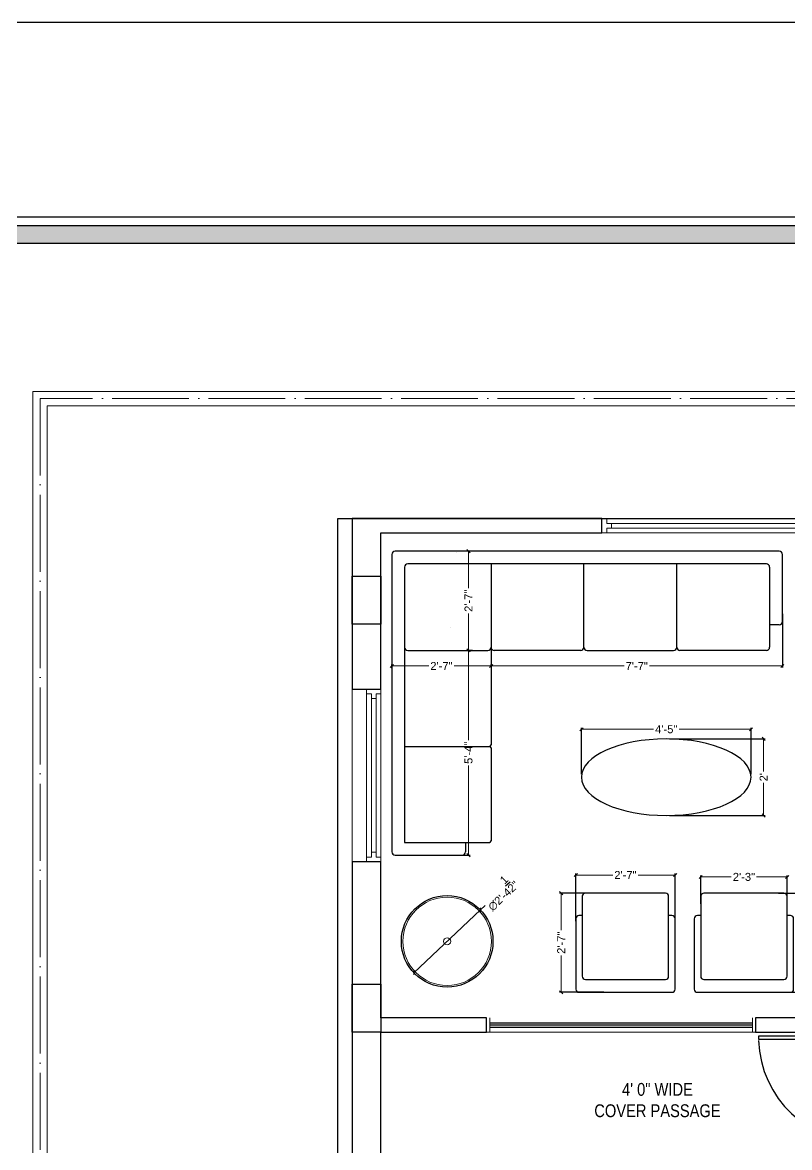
# Model space of a CAD drawing. Header units: millimetres. Extents: x 56222 to 3066687, y -650199 to -121287.
# Drawn here: x 142094.8 to 142334.4, y -176425.5 to -176074 of the extents above; entities that cross this region are included whole.
import ezdxf

# ---------------------------------------------------------------- set-up
doc = ezdxf.new("R2010")
doc.units = ezdxf.units.MM
doc.header["$MEASUREMENT"] = 0
doc.header["$PDMODE"] = 35
doc.linetypes.add('ACAD_ISO04W100', pattern=[30, 24, -3, 0, -3])
doc.layers.get('Defpoints').update_dxf_attribs({"color": 220})
doc.layers.add('AR DOOR', color=40, linetype='Continuous')
doc.layers.add('AR ELE-5', color=134, linetype='Continuous')
for name, color, linetype, lineweight in [('COLUMN', 1, 'Continuous', 30), ('dim05', 1, 'Continuous', 13), ('FIRST FLOOR ( DW_RAIL )', 7, 'Continuous', 9), ('FIRST FLOOR ( TEXT )', 7, 'Continuous', 9), ('FUR', 250, 'Continuous', 0), ('FURNITURE', 32, 'Continuous', 9), ('GROUND FLOOR', 7, 'Continuous', 9), ('NAME PLATE', 7, 'Continuous', 25), ('SECOND FLOOR', 7, 'Continuous', 9), ('SECOND FLOOR  ( PLINE )', 251, 'Continuous', 30), ('SECOND FLOOR ( DW_RAIL )', 7, 'Continuous', 9), ('wall', 7, 'Continuous', 30), ('XX~SLAB ( BEAM )~ ( DIM )', 7, 'Continuous', 9)]:
    doc.layers.add(name, color=color, linetype=linetype, lineweight=lineweight)
doc.layers.add('XX~SLAB ( PLINE )', color=251, linetype='Continuous', plot=False)
doc.styles.add('Arial', font='arial.ttf')
doc.styles.add('KATHA', font='swissc.ttf')
doc.styles.get("Standard").update_dxf_attribs({"font": 'arial.ttf', "height": 6})
doc.dimstyles.new('ISO-25', dxfattribs={"dimtxt": 2.5, "dimasz": 1, "dimexe": 0.5, "dimexo": 1, "dimtad": 0, "dimdec": 1, "dimlunit": 4, "dimtxsty": 'Standard', "dimblk": 'OBLIQUE', "dimcen": 2.5, "dimclrd": 1, "dimclre": 1, "dimclrt": 5, "dimadec": 0, "dimazin": 0, "dimtfac": 1, "dimtdec": 1, "dimtmove": 0, "dimatfit": 3, "dimfxl": 1, "dimlwd": -1, "dimarcsym": 0})

# ---------------------------------------------------------------- blocks, each defined once
blk = doc.blocks.new('LAYOUT FILE')
at = {"layer": 'NAME PLATE', "true_color": 0xd39e00}
h = blk.add_hatch(color=42, dxfattribs=at)
h.paths.add_polyline_path([(3346889.83, -513806.18), (3346889.83, -514260.7), (3347535.56, -514260.7), (3347535.56, -513806.18)])
h.paths.add_polyline_path([(3346894.36, -513810.71), (3347531.03, -513810.71), (3347531.03, -514256.17), (3346894.36, -514256.17)], flags=16)
at = {"layer": 'NAME PLATE', "color": 42, "true_color": 0xd39e00}
for points in [[(3346887.56, -513803.91), (3347537.83, -513803.91), (3347537.83, -514262.96), (3346887.56, -514262.96)], [(3346889.83, -513806.18), (3347535.56, -513806.18), (3347535.56, -514260.7), (3346889.83, -514260.7)], [(3346894.36, -513810.71), (3347531.03, -513810.71), (3347531.03, -514256.17), (3346894.36, -514256.17)]]:
    blk.add_lwpolyline(points, close=True, dxfattribs=at)
blk = doc.blocks.new('*U255')
for points in [[(0, 0), (0, 1120), (-30, 1120), (-30, 0)], [(40, 0), (0, 0), (0, -30), (-10, -30), (-10, -100), (40, -100)], [(-1160, 0), (-1120, 0), (-1120, -30), (-1110, -30), (-1110, -100), (-1160, -100)]]:
    blk.add_lwpolyline(points, close=True)
at = {"layer": 'AR ELE-5', "linetype": 'ByBlock', "ltscale": 15}
blk.add_arc((2, -1), 1122, 92.373, 179.9653, dxfattribs=at)
blk = doc.blocks.new('_Oblique')
at = {"layer": 'wall', "color": 0, "lineweight": -2}
blk.add_line((-0.5, -0.5), (0.5, 0.5), dxfattribs=at)
blk = doc.blocks.new('*D595')
at = {"layer": 'Defpoints', "color": 0, "lineweight": 0, "transparency": 16777216}
for p in [(142332.17, -176257.75, -0.13), (142332.17, -176275.07), (142241.17, -176276.43, -0.13)]:
    blk.add_point(p, dxfattribs=at)
at = {"layer": 'dim05', "color": 1, "linetype": 'Continuous', "lineweight": -2, "transparency": 16777216}
for p, q in [((142332.17, -176258.75), (142332.17, -176275.57)), ((142241.17, -176275.43), (142241.17, -176274.57))]:
    blk.add_line(p, q, dxfattribs=at)
at = {"layer": 'dim05', "color": 1, "linetype": 'Continuous', "transparency": 16777216}
for p, q in [((142241.17, -176275.07), (142282.74, -176275.07)), ((142332.17, -176275.07), (142290.61, -176275.07))]:
    blk.add_line(p, q, dxfattribs=at)
at = {"layer": 'dim05', "color": 1, "transparency": 16777216, "rotation": 180}
blk.add_blockref('_Oblique', (142241.17, -176275.07), dxfattribs=at)
at = {"layer": 'dim05', "color": 1, "transparency": 16777216}
blk.add_blockref('_Oblique', (142332.17, -176275.07), dxfattribs=at)
at = {"layer": 'dim05', "color": 5, "lineweight": 25, "transparency": 16777216, "insert": (142286.67, -176275.07), "char_height": 2.5, "attachment_point": 5, "style": 'Arial'}
blk.add_mtext('7\'-7"', dxfattribs=at)
blk = doc.blocks.new('*D596')
at = {"layer": 'Defpoints', "color": 0, "lineweight": 0, "transparency": 16777216}
for p in [(142210.17, -176275.07), (142241.17, -176275.07), (142210.17, -176276.72, -0.13)]:
    blk.add_point(p, dxfattribs=at)
at = {"layer": 'dim05', "color": 1, "linetype": 'Continuous', "lineweight": -2, "transparency": 16777216}
for p, q in [((142210.17, -176275.72), (142210.17, -176274.57)), ((142241.17, -176274.07), (142241.17, -176274.57))]:
    blk.add_line(p, q, dxfattribs=at)
at = {"layer": 'dim05', "color": 1, "linetype": 'Continuous', "transparency": 16777216}
for p, q in [((142210.17, -176275.07), (142221.7, -176275.07)), ((142241.17, -176275.07), (142229.64, -176275.07))]:
    blk.add_line(p, q, dxfattribs=at)
at = {"layer": 'dim05', "color": 1, "transparency": 16777216, "rotation": 180}
blk.add_blockref('_Oblique', (142210.17, -176275.07), dxfattribs=at)
at = {"layer": 'dim05', "color": 1, "transparency": 16777216}
blk.add_blockref('_Oblique', (142241.17, -176275.07), dxfattribs=at)
at = {"layer": 'dim05', "color": 5, "lineweight": 25, "transparency": 16777216, "insert": (142225.67, -176275.07), "char_height": 2.5, "attachment_point": 5, "style": 'Arial'}
blk.add_mtext('2\'-7"', dxfattribs=at)
blk = doc.blocks.new('*D597')
at = {"layer": 'Defpoints', "color": 0, "lineweight": 0, "transparency": 16777216}
for p in [(142236.33, -176239.19, -0.13), (142234.12, -176270.19), (142236.33, -176270.19, -0.13)]:
    blk.add_point(p, dxfattribs=at)
at = {"layer": 'dim05', "color": 1, "linetype": 'Continuous', "lineweight": -2, "transparency": 16777216}
for p, q in [((142235.33, -176239.19), (142233.62, -176239.19)), ((142235.33, -176270.19), (142233.62, -176270.19))]:
    blk.add_line(p, q, dxfattribs=at)
at = {"layer": 'dim05', "color": 1, "linetype": 'Continuous', "transparency": 16777216}
for p, q in [((142234.12, -176239.19), (142234.12, -176250.72)), ((142234.12, -176270.19), (142234.12, -176258.66))]:
    blk.add_line(p, q, dxfattribs=at)
at = {"layer": 'dim05', "color": 1, "transparency": 16777216}
for p, rotation in [((142234.12, -176239.19), 90), ((142234.12, -176270.19), 270)]:
    blk.add_blockref('_Oblique', p, dxfattribs=dict(at, rotation=rotation))
at = {"layer": 'dim05', "color": 5, "lineweight": 25, "transparency": 16777216, "insert": (142234.12, -176254.69), "char_height": 2.5, "attachment_point": 5, "rotation": 90, "style": 'Arial'}
blk.add_mtext('2\'-7"', dxfattribs=at)
blk = doc.blocks.new('*D598')
at = {"layer": 'Defpoints', "color": 0, "lineweight": 0, "transparency": 16777216}
for p in [(142234.12, -176270.19), (142227.88, -176334.19, -0.13), (142234.12, -176334.19)]:
    blk.add_point(p, dxfattribs=at)
at = {"layer": 'dim05', "color": 1, "linetype": 'Continuous', "transparency": 16777216}
for p, q in [((142234.12, -176270.19), (142234.12, -176298.24)), ((142234.12, -176334.19), (142234.12, -176306.13))]:
    blk.add_line(p, q, dxfattribs=at)
at = {"layer": 'dim05', "color": 1, "linetype": 'Continuous', "lineweight": -2, "transparency": 16777216}
for p, q in [((142235.12, -176270.19), (142234.62, -176270.19)), ((142228.88, -176334.19), (142234.62, -176334.19))]:
    blk.add_line(p, q, dxfattribs=at)
at = {"layer": 'dim05', "color": 1, "transparency": 16777216}
for p, rotation in [((142234.12, -176270.19), 90), ((142234.12, -176334.19), 270)]:
    blk.add_blockref('_Oblique', p, dxfattribs=dict(at, rotation=rotation))
at = {"layer": 'dim05', "color": 5, "lineweight": 25, "transparency": 16777216, "insert": (142234.12, -176302.19), "char_height": 2.5, "attachment_point": 5, "rotation": 90, "style": 'Arial'}
blk.add_mtext('5\'-4"', dxfattribs=at)
blk = doc.blocks.new('*D599')
at = {"layer": 'Defpoints', "color": 0, "lineweight": 0, "transparency": 16777216}
for p in [(142295.89, -176297.86, -0.13), (142295.89, -176321.77, -0.13), (142326.31, -176321.77)]:
    blk.add_point(p, dxfattribs=at)
at = {"layer": 'dim05', "color": 1, "linetype": 'Continuous', "lineweight": -2, "transparency": 16777216}
for p, q in [((142296.89, -176297.86), (142326.81, -176297.86)), ((142296.89, -176321.77), (142326.81, -176321.77))]:
    blk.add_line(p, q, dxfattribs=at)
at = {"layer": 'dim05', "color": 1, "linetype": 'Continuous', "transparency": 16777216}
for p, q in [((142326.31, -176297.86), (142326.31, -176308.02)), ((142326.31, -176321.77), (142326.31, -176311.61))]:
    blk.add_line(p, q, dxfattribs=at)
at = {"layer": 'dim05', "color": 1, "transparency": 16777216}
for p, rotation in [((142326.31, -176297.86), 90), ((142326.31, -176321.77), 270)]:
    blk.add_blockref('_Oblique', p, dxfattribs=dict(at, rotation=rotation))
at = {"layer": 'dim05', "color": 5, "lineweight": 25, "transparency": 16777216, "insert": (142326.31, -176309.82), "char_height": 2.5, "attachment_point": 5, "rotation": 90, "style": 'Arial'}
blk.add_mtext("2'", dxfattribs=at)
blk = doc.blocks.new('*D600')
at = {"layer": 'Defpoints', "color": 0, "lineweight": 0, "transparency": 16777216}
for p in [(142269.41, -176294.84), (142269.41, -176309.82, -0.13), (142322.37, -176309.82, -0.13)]:
    blk.add_point(p, dxfattribs=at)
at = {"layer": 'dim05', "color": 1, "linetype": 'Continuous', "lineweight": -2, "transparency": 16777216}
for p, q in [((142269.41, -176308.82), (142269.41, -176294.34)), ((142322.37, -176308.82), (142322.37, -176294.34))]:
    blk.add_line(p, q, dxfattribs=at)
at = {"layer": 'dim05', "color": 1, "linetype": 'Continuous', "transparency": 16777216}
for p, q in [((142269.41, -176294.84), (142291.89, -176294.84)), ((142322.37, -176294.84), (142299.88, -176294.84))]:
    blk.add_line(p, q, dxfattribs=at)
at = {"layer": 'dim05', "color": 1, "transparency": 16777216, "rotation": 180}
blk.add_blockref('_Oblique', (142269.41, -176294.84), dxfattribs=at)
at = {"layer": 'dim05', "color": 1, "transparency": 16777216}
blk.add_blockref('_Oblique', (142322.37, -176294.84), dxfattribs=at)
at = {"layer": 'dim05', "color": 5, "lineweight": 25, "transparency": 16777216, "insert": (142295.89, -176294.84), "char_height": 2.5, "attachment_point": 5, "style": 'Arial'}
blk.add_mtext('4\'-5"', dxfattribs=at)
blk = doc.blocks.new('*D601')
at = {"layer": 'Defpoints', "color": 0, "lineweight": 0, "transparency": 16777216}
for p in [(142277.36, -176346.03, -0.13), (142263.08, -176377.03), (142277.37, -176377.03, -0.13)]:
    blk.add_point(p, dxfattribs=at)
at = {"layer": 'dim05', "color": 1, "linetype": 'Continuous', "lineweight": -2, "transparency": 16777216}
for p, q in [((142276.36, -176346.03), (142262.58, -176346.03)), ((142276.37, -176377.03), (142262.58, -176377.03))]:
    blk.add_line(p, q, dxfattribs=at)
at = {"layer": 'dim05', "color": 1, "linetype": 'Continuous', "transparency": 16777216}
for p, q in [((142263.08, -176346.03), (142263.08, -176357.56)), ((142263.08, -176377.03), (142263.08, -176365.5))]:
    blk.add_line(p, q, dxfattribs=at)
at = {"layer": 'dim05', "color": 1, "transparency": 16777216}
for p, rotation in [((142263.08, -176346.03), 90), ((142263.08, -176377.03), 270)]:
    blk.add_blockref('_Oblique', p, dxfattribs=dict(at, rotation=rotation))
at = {"layer": 'dim05', "color": 5, "lineweight": 25, "transparency": 16777216, "insert": (142263.08, -176361.53), "char_height": 2.5, "attachment_point": 5, "rotation": 90, "style": 'Arial'}
blk.add_mtext('2\'-7"', dxfattribs=at)
blk = doc.blocks.new('*D602')
at = {"layer": 'Defpoints', "color": 0, "lineweight": 0, "transparency": 16777216}
for p in [(142298.65, -176340.38), (142267.63, -176355.82, -0.13), (142298.65, -176355.82, -0.13)]:
    blk.add_point(p, dxfattribs=at)
at = {"layer": 'dim05', "color": 1, "linetype": 'Continuous', "lineweight": -2, "transparency": 16777216}
for p, q in [((142267.63, -176354.82), (142267.63, -176339.88)), ((142298.65, -176354.82), (142298.65, -176339.88))]:
    blk.add_line(p, q, dxfattribs=at)
at = {"layer": 'dim05', "color": 1, "linetype": 'Continuous', "transparency": 16777216}
for p, q in [((142267.63, -176340.38), (142279.17, -176340.38)), ((142298.65, -176340.38), (142287.11, -176340.38))]:
    blk.add_line(p, q, dxfattribs=at)
at = {"layer": 'dim05', "color": 1, "transparency": 16777216, "rotation": 180}
blk.add_blockref('_Oblique', (142267.63, -176340.38), dxfattribs=at)
at = {"layer": 'dim05', "color": 1, "transparency": 16777216}
blk.add_blockref('_Oblique', (142298.65, -176340.38), dxfattribs=at)
at = {"layer": 'dim05', "color": 5, "lineweight": 25, "transparency": 16777216, "insert": (142283.14, -176340.38), "char_height": 2.5, "attachment_point": 5, "style": 'Arial'}
blk.add_mtext('2\'-7"', dxfattribs=at)
blk = doc.blocks.new('*D603')
at = {"layer": 'Defpoints', "color": 0, "lineweight": 0, "transparency": 16777216}
for p in [(142237.87, -176351.29, -0.13), (142217.04, -176370.91, -0.13)]:
    blk.add_point(p, dxfattribs=at)
at = {"layer": 'dim05', "color": 1, "linetype": 'Continuous', "transparency": 16777216}
for p in [(142217.04, -176370.91), (142239.32, -176349.92)]:
    blk.add_line(p, (142237.87, -176351.29), dxfattribs=at)
at = {"layer": 'dim05', "color": 1, "transparency": 16777216}
for p, rotation in [((142237.87, -176351.29), 223.2871613581937), ((142217.04, -176370.91), 43.28716135819374)]:
    blk.add_blockref('_Oblique', p, dxfattribs=dict(at, rotation=rotation))
at = {"layer": 'dim05', "color": 5, "lineweight": 25, "transparency": 16777216, "insert": (142243.85, -176345.66), "char_height": 2.5, "attachment_point": 5, "rotation": 43.2872, "style": 'Arial'}
blk.add_mtext('∅2\'-4{\\H1x;\\S1/2;}"', dxfattribs=at)
blk = doc.blocks.new('*D623')
at = {"layer": 'Defpoints', "color": 0, "lineweight": 0, "transparency": 16777216}
for p in [(142329.94, -176346.03, -0.13), (142329.95, -176377.02, -0.13), (142342.92, -176377.02)]:
    blk.add_point(p, dxfattribs=at)
at = {"layer": 'dim05', "color": 1, "linetype": 'Continuous', "lineweight": -2, "transparency": 16777216}
for p, q in [((142330.94, -176346.03), (142343.42, -176346.03)), ((142330.95, -176377.02), (142343.42, -176377.02))]:
    blk.add_line(p, q, dxfattribs=at)
at = {"layer": 'dim05', "color": 1, "linetype": 'Continuous', "transparency": 16777216}
for p, q in [((142342.92, -176346.03), (142342.92, -176357.56)), ((142342.92, -176377.02), (142342.92, -176365.5))]:
    blk.add_line(p, q, dxfattribs=at)
at = {"layer": 'dim05', "color": 1, "transparency": 16777216}
for p, rotation in [((142342.92, -176346.03), 90), ((142342.92, -176377.02), 270)]:
    blk.add_blockref('_Oblique', p, dxfattribs=dict(at, rotation=rotation))
at = {"layer": 'dim05', "color": 5, "lineweight": 25, "transparency": 16777216, "insert": (142342.92, -176361.53), "char_height": 2.5, "attachment_point": 5, "rotation": 90, "style": 'Arial'}
blk.add_mtext('2\'-7"', dxfattribs=at)
blk = doc.blocks.new('*D624')
at = {"layer": 'Defpoints', "color": 0, "lineweight": 0, "transparency": 16777216}
for p in [(142333.66, -176340.98), (142306.66, -176350.41, -0.13), (142333.66, -176350.41, -0.13)]:
    blk.add_point(p, dxfattribs=at)
at = {"layer": 'dim05', "color": 1, "linetype": 'Continuous', "lineweight": -2, "transparency": 16777216}
for p, q in [((142306.66, -176349.41), (142306.66, -176340.48)), ((142333.66, -176349.41), (142333.66, -176340.48))]:
    blk.add_line(p, q, dxfattribs=at)
at = {"layer": 'dim05', "color": 1, "linetype": 'Continuous', "transparency": 16777216}
for p, q in [((142306.66, -176340.98), (142316.19, -176340.98)), ((142333.66, -176340.98), (142324.13, -176340.98))]:
    blk.add_line(p, q, dxfattribs=at)
at = {"layer": 'dim05', "color": 1, "transparency": 16777216, "rotation": 180}
blk.add_blockref('_Oblique', (142306.66, -176340.98), dxfattribs=at)
at = {"layer": 'dim05', "color": 1, "transparency": 16777216}
blk.add_blockref('_Oblique', (142333.66, -176340.98), dxfattribs=at)
at = {"layer": 'dim05', "color": 5, "lineweight": 25, "transparency": 16777216, "insert": (142320.16, -176340.98), "char_height": 2.5, "attachment_point": 5, "style": 'Arial'}
blk.add_mtext('2\'-3"', dxfattribs=at)

msp = doc.modelspace()

# ---------------------------------------------------------------- linework, layer by layer
at = {"layer": 'COLUMN', "elevation": -0.1256}
for points in [[(142197.7796, -176247.0155), (142206.7796, -176247.0155), (142206.7796, -176262.0155), (142197.7796, -176262.0155)], [(142197.7796, -176374.5155), (142206.7796, -176374.5155), (142206.7796, -176389.5155), (142197.7796, -176389.5155)]]:
    msp.add_lwpolyline(points, close=True, dxfattribs=at)
at = {"layer": 'FIRST FLOOR ( DW_RAIL )', "elevation": -0.1256}
for points in [[(142240.7796, -176389.5155), (142240.7796, -176385.0155)], [(142322.7796, -176385.0155), (142322.7796, -176389.5155)]]:
    msp.add_lwpolyline(points, dxfattribs=at)
for points in [[(142240.7796, -176386.5155), (142322.7796, -176386.5155), (142322.7796, -176387.0155), (142240.7796, -176387.0155)], [(142240.7796, -176387.5155), (142322.7796, -176387.5155), (142322.7796, -176388.0155), (142240.7796, -176388.0155)]]:
    msp.add_lwpolyline(points, close=True, dxfattribs=at)
at = {"layer": 'FUR'}
for p, q in [((142230.4991, -176239.6023, -0.1256), (142230.4991, -176239.6023, -0.1256)), ((142228.4991, -176263.1918, -0.1256), (142228.4991, -176263.1918, -0.1256))]:
    msp.add_line(p, q, dxfattribs=at)
at = {"layer": 'FURNITURE', "lineweight": 30}
for p, q in [((142331.1729, -176239.1869, -0.1256), (142211.1729, -176239.1869, -0.1256)), ((142210.1729, -176240.1869, -0.1256), (142210.1729, -176333.1869, -0.1256)), ((142327.1729, -176243.1869, -0.1256), (142215.1729, -176243.1869, -0.1256)), ((142241.1729, -176243.1869, -0.1256), (142241.1729, -176299.6869, -0.1256)), ((142270.1729, -176269.1869, -0.1256), (142270.1729, -176243.1869, -0.1256)), ((142299.1729, -176269.1869, -0.1256), (142299.1729, -176243.1869, -0.1256)), ((142332.1729, -176261.1869, -0.1256), (142332.1729, -176240.1869, -0.1256)), ((142214.1729, -176244.1869, -0.1256), (142214.1729, -176330.1869, -0.1256)), ((142328.1729, -176244.1869, -0.1256), (142328.1729, -176247.1869, -0.1256)), ((142328.1729, -176247.1869, -0.1256), (142328.1729, -176269.1869, -0.1256)), ((142331.1729, -176262.1869, -0.1256), (142328.1729, -176262.1869, -0.1256)), ((142215.1729, -176270.1869, -0.1256), (142240.1729, -176270.1869, -0.1256)), ((142269.1729, -176270.1869, -0.1256), (142242.1729, -176270.1869, -0.1256)), ((142271.1729, -176270.1869, -0.1256), (142298.1729, -176270.1869, -0.1256)), ((142327.1729, -176270.1869, -0.1256), (142300.1729, -176270.1869, -0.1256)), ((142214.1729, -176300.1869, -0.1256), (142240.6729, -176300.1869, -0.1256)), ((142241.1729, -176300.6869, -0.1256), (142241.1729, -176329.6869, -0.1256)), ((142214.1729, -176330.1869, -0.1256), (142240.6729, -176330.1869, -0.1256)), ((142233.1729, -176330.1869, -0.1256), (142233.1729, -176333.1869, -0.1256)), ((142211.1729, -176334.1869, -0.1256), (142232.1729, -176334.1869, -0.1256))]:
    msp.add_line(p, q, dxfattribs=at)
at = {"layer": 'FURNITURE', "lineweight": 30, "elevation": -0.1256}
for points in [[(142269.6336, -176347.0331), (142269.6336, -176372.0331, 0.41421356), (142270.6336, -176373.0331), (142295.6336, -176373.0331, 0.41421356), (142296.6336, -176372.0331), (142296.6336, -176369.0331), (142296.6336, -176347.0331, 0.41421356), (142295.6336, -176346.0331), (142270.6336, -176346.0331, 0.41421356)], [(142306.6584, -176347.0331), (142306.6584, -176372.0331, 0.41421356), (142307.6584, -176373.0331), (142332.6584, -176373.0331, 0.41421356), (142333.6584, -176372.0331), (142333.6584, -176369.0331), (142333.6584, -176347.0331, 0.41421356), (142332.6584, -176346.0331), (142307.6584, -176346.0331, 0.41421356)]]:
    msp.add_lwpolyline(points, format="xyb", close=True, dxfattribs=at)
for points in [[(142269.6336, -176353.0331), (142268.6336, -176353.0331, 0.41421356), (142267.6336, -176354.0331), (142267.6336, -176376.0331, 0.41421356), (142268.6336, -176377.0331), (142297.6511, -176377.0222, 0.41421356), (142298.6511, -176376.0222), (142298.6511, -176354.0331, 0.41421356), (142297.6511, -176353.0331), (142296.6336, -176353.0331)], [(142306.6584, -176353.0331), (142305.6584, -176353.0331, 0.41421356), (142304.6584, -176354.0331), (142304.6584, -176376.0331, 0.41421356), (142305.6584, -176377.0331), (142334.6759, -176377.0222, 0.41421356), (142335.6759, -176376.0222), (142335.6759, -176354.0331, 0.41421356), (142334.6759, -176353.0331), (142333.6584, -176353.0331)]]:
    msp.add_lwpolyline(points, format="xyb", dxfattribs=at)
at = {"layer": 'FURNITURE', "lineweight": 30}
msp.add_circle((142227.4525, -176361.1012, -0.1256), 14.3057, dxfattribs=at)
at = {"layer": 'FURNITURE', "lineweight": 5}
for radius in [13.8057, 1.1095]:
    msp.add_circle((142227.4525, -176361.1012, -0.1256), radius, dxfattribs=at)
at = {"layer": 'FURNITURE', "lineweight": 30}
for centre, radius, start, end in [((142211.1729, -176240.1869, -0.1256), 1, 90, 180), ((142331.1729, -176240.1869, -0.1256), 1, 0, 90), ((142215.1729, -176244.1869, -0.1256), 1, 90, 180), ((142327.1729, -176244.1869, -0.1256), 1, 0, 90), ((142331.1729, -176261.1869, -0.1256), 1, 270, 0), ((142215.1729, -176269.1869, -0.1256), 1, 180, 270), ((142215.1729, -176269.1869, -0.1256), 1, 180, 270), ((142240.1729, -176269.1869, -0.1256), 1, 270, 0), ((142242.1729, -176269.1869, -0.1256), 1, 180, 270), ((142269.1729, -176269.1869, -0.1256), 1, 270, 0), ((142271.1729, -176269.1869, -0.1256), 1, 180, 270), ((142298.1729, -176269.1869, -0.1256), 1, 270, 0), ((142300.1729, -176269.1869, -0.1256), 1, 180, 270), ((142327.1729, -176269.1869, -0.1256), 1, 270, 0), ((142240.6729, -176299.6869, -0.1256), 0.5, 270, 0), ((142240.6729, -176300.6869, -0.1256), 0.5, 0, 90), ((142240.6729, -176329.6869, -0.1256), 0.5, 270, 0), ((142211.1729, -176333.1869, -0.1256), 1, 180, 270), ((142232.1729, -176333.1869, -0.1256), 1, 270, 0)]:
    msp.add_arc(centre, radius, start, end, dxfattribs=at)
at = {"layer": 'FURNITURE', "lineweight": 30, "extrusion": (0, 0, -1)}
msp.add_ellipse((142295.8867, -176309.8171, -0.1256), major_axis=(26.4789, 0), ratio=0.45146768, dxfattribs=at)
at = {"layer": 'GROUND FLOOR'}
for p, q in [((142098.0296, -176189.2655, -0.1256), (142598.2796, -176189.2655, -0.1256)), ((142098.0296, -176189.2655, -0.1256), (142098.0296, -176656.2655, -0.1256)), ((142102.5296, -176193.7655, -0.1256), (142598.2796, -176193.7655, -0.1256)), ((142102.5296, -176193.7655, -0.1256), (142102.5296, -176651.7655, -0.1256))]:
    msp.add_line(p, q, dxfattribs=at)
at = {"layer": 'GROUND FLOOR', "color": 1, "linetype": 'ACAD_ISO04W100', "elevation": -0.1256}
msp.add_lwpolyline([(142598.2796, -176191.5155), (142100.2796, -176191.5155), (142100.2796, -176654.0155), (142598.2796, -176654.0155)], dxfattribs=at)
at = {"layer": 'SECOND FLOOR'}
for p, q in [((142197.7796, -176229.0155, -0.1256), (142598.2796, -176229.0155, -0.1256)), ((142197.7796, -176229.0155, -0.1256), (142197.7796, -176539.5155, -0.1256)), ((142275.7796, -176229.0155, -0.1256), (142275.7796, -176233.5155, -0.1256)), ((142206.7796, -176385.0155, -0.1256), (142206.7796, -176233.5155, -0.1256)), ((142206.7796, -176233.5155, -0.1256), (142416.7796, -176233.5155, -0.1256)), ((142206.7796, -176282.2655, -0.1256), (142197.7796, -176282.2655, -0.1256)), ((142206.7796, -176336.2655, -0.1256), (142197.7796, -176336.2655, -0.1256)), ((142206.7796, -176385.0155, -0.1256), (142239.7796, -176385.0155, -0.1256)), ((142239.7796, -176389.5155, -0.1256), (142239.7796, -176385.0155, -0.1256)), ((142323.7796, -176385.0155, -0.1256), (142361.2796, -176385.0155, -0.1256)), ((142323.7796, -176389.5155, -0.1256), (142323.7796, -176385.0155, -0.1256)), ((142206.7796, -176389.5155, -0.1256), (142361.2796, -176389.5155, -0.1256)), ((142206.7796, -176539.5155, -0.1256), (142206.7796, -176389.5155, -0.1256))]:
    msp.add_line(p, q, dxfattribs=at)
at = {"layer": 'SECOND FLOOR', "elevation": -0.1256}
msp.add_lwpolyline([(142347.7796, -176229.0155), (142346.2796, -176229.0155), (142346.2796, -176230.5155), (142344.7796, -176230.5155), (142344.7796, -176232.0155), (142278.7796, -176232.0155), (142278.7796, -176230.5155), (142277.2796, -176230.5155), (142277.2796, -176229.0155), (142275.7796, -176229.0155), (142275.7796, -176233.5155), (142277.2796, -176233.5155), (142277.2796, -176232.0155), (142278.7796, -176232.0155), (142278.7796, -176230.5155), (142344.7796, -176230.5155), (142344.7796, -176232.0155), (142346.2796, -176232.0155), (142346.2796, -176233.5155), (142347.7796, -176233.5155), (142347.7796, -176229.0155), (142275.7796, -176229.0155), (142275.7796, -176233.5155), (142347.7796, -176233.5155)], close=True, dxfattribs=at)
at = {"layer": 'SECOND FLOOR  ( PLINE )', "elevation": -0.1256}
for points in [[(142206.7796, -176233.5155), (142275.7796, -176233.5155), (142275.7796, -176229.0155), (142197.7796, -176229.0155), (142197.7796, -176282.2655), (142206.7796, -176282.2655)], [(142239.7796, -176385.0155), (142206.7796, -176385.0155), (142206.7796, -176336.2655), (142202.2796, -176336.2655), (142197.7796, -176336.2655), (142197.7796, -176437.5155), (142206.7796, -176437.5155), (142206.7796, -176389.5155), (142239.7796, -176389.5155)], [(142361.2796, -176385.0155), (142323.7796, -176385.0155), (142323.7796, -176389.5155), (142361.2796, -176389.5155)]]:
    msp.add_lwpolyline(points, close=True, dxfattribs=at)
at = {"layer": 'SECOND FLOOR ( DW_RAIL )', "elevation": -0.1256}
msp.add_lwpolyline([(142206.7796, -176336.2655), (142206.7796, -176334.7655), (142205.2796, -176334.7655), (142205.2796, -176333.2655), (142203.7796, -176333.2655), (142203.7796, -176285.2655), (142205.2796, -176285.2655), (142205.2796, -176283.7655), (142206.7796, -176283.7655), (142206.7796, -176282.2655), (142202.2796, -176282.2655), (142202.2796, -176283.7655), (142203.7796, -176283.7655), (142203.7796, -176285.2655), (142205.2796, -176285.2655), (142205.2796, -176333.2655), (142203.7796, -176333.2655), (142203.7796, -176334.7655), (142202.2796, -176334.7655), (142202.2796, -176336.2655), (142206.7796, -176336.2655), (142206.7796, -176282.2655), (142202.2796, -176282.2655), (142202.2796, -176336.2655)], close=True, dxfattribs=at)
at = {"layer": 'XX~SLAB ( BEAM )~ ( DIM )', "color": 3, "lineweight": 30}
msp.add_lwpolyline([(142840.5563, -176074.0129), (140057.6713, -176074.0129), (140057.6713, -176727.0703), (142840.5563, -176727.0703)], close=True, dxfattribs=at)
at = {"layer": 'XX~SLAB ( PLINE )', "elevation": -0.1256}
msp.add_lwpolyline([(142193.2796, -176229.0155), (142598.2796, -176229.0155), (142598.2796, -176539.5155), (142589.2796, -176539.5155), (142569.475, -176539.5155), (142529.1378, -176539.5155), (142503.7796, -176539.5155), (142356.7796, -176539.5155), (142283.5361, -176539.5155), (142193.2796, -176539.5155)], close=True, dxfattribs=at)

# ---------------------------------------------------------------- block references
at = {"layer": 'AR DOOR', "linetype": 'ByBlock', "lineweight": -2, "extrusion": (0, 0, -1), "xscale": -0.02999999999996949, "yscale": 0.02999999999996949, "zscale": -0.02999999999996949, "rotation": 270}
msp.add_blockref('*U255', (-142358.2796, -176390.7155, 0.1256), dxfattribs=at)
at = {"layer": 'NAME PLATE', "lineweight": 0, "xscale": 1.209046105522275, "yscale": 1.209046105522275, "zscale": 1.209046105522275}
msp.add_blockref('LAYOUT FILE', (-3904558.0324, 445077.9301), dxfattribs=at)

# ---------------------------------------------------------------- texts
at = {"layer": 'FIRST FLOOR ( TEXT )', "insert": (142293.1407, -176410.7216, -0.1256), "char_height": 4, "attachment_point": 5, "style": 'KATHA'}
msp.add_mtext('4\' 0" WIDE \\PCOVER PASSAGE', dxfattribs=at)

# ---------------------------------------------------------------- dimensions: what is measured, and where the dimension line sits
at = {"layer": 'dim05', "color": 27, "lineweight": 25, "true_color": 0x7d5120}
for base, p1, p2, picture, middle in [((142234.1201, -176270.1869), (142236.3297, -176239.1869, -0.1256), (142236.3297, -176270.1869, -0.1256), '*D597', (142234.1201, -176254.6869)), ((142234.1201, -176334.1869), (142234.1201, -176270.1869), (142227.8833, -176334.1869, -0.1256), '*D598', (142234.1201, -176302.1869)), ((142326.3135, -176321.7714), (142295.8867, -176297.8627, -0.1256), (142295.8867, -176321.7714, -0.1256), '*D599', (142326.3135, -176309.8171)), ((142263.0766, -176377.0298), (142277.3625, -176346.0331, -0.1256), (142277.3742, -176377.0298, -0.1256), '*D601', (142263.0766, -176361.5315)), ((142342.9169, -176377.024), (142329.9433, -176346.0331, -0.1256), (142329.9549, -176377.024, -0.1256), '*D623', (142342.9169, -176361.5285))]:
    dim = msp.add_linear_dim(base=base, p1=p1, p2=p2, angle=90, dimstyle='ISO-25', override={"dimtxsty": 'Arial'}, dxfattribs=at)
    dim.commit()
    dim.dimension.update_dxf_attribs({"geometry": picture, "text_midpoint": middle})
for base, p1, p2, picture, middle in [((142332.1729, -176275.07), (142241.1729, -176276.4319, -0.1256), (142332.1729, -176257.7462, -0.1256), '*D595', (142286.6729, -176275.07)), ((142210.1729, -176275.07), (142241.1729, -176275.07), (142210.1729, -176276.7226, -0.1256), '*D596', (142225.6729, -176275.07)), ((142269.4077, -176294.8422), (142322.3656, -176309.8171, -0.1256), (142269.4077, -176309.8171, -0.1256), '*D600', (142295.8867, -176294.8422)), ((142298.6511, -176340.3823), (142267.6336, -176355.8173, -0.1256), (142298.6511, -176355.8173, -0.1256), '*D602', (142283.1424, -176340.3823)), ((142333.6584, -176340.9848), (142306.6584, -176350.4109, -0.1256), (142333.6584, -176350.4109, -0.1256), '*D624', (142320.1584, -176340.9848))]:
    dim = msp.add_linear_dim(base=base, p1=p1, p2=p2, dimstyle='ISO-25', override={"dimtxsty": 'Arial'}, dxfattribs=at)
    dim.commit()
    dim.dimension.update_dxf_attribs({"geometry": picture, "text_midpoint": middle})
dim = msp.add_diameter_dim_2p(p1=(142217.039, -176370.91, -0.1256), p2=(142237.866, -176351.2925, -0.1256), dimstyle='ISO-25', override={"dimtxsty": 'Arial'}, dxfattribs=at)
dim.commit()
dim.dimension.update_dxf_attribs({"geometry": '*D603', "text_midpoint": (142243.849, -176345.6569)})

doc.saveas('drawing.dxf')
